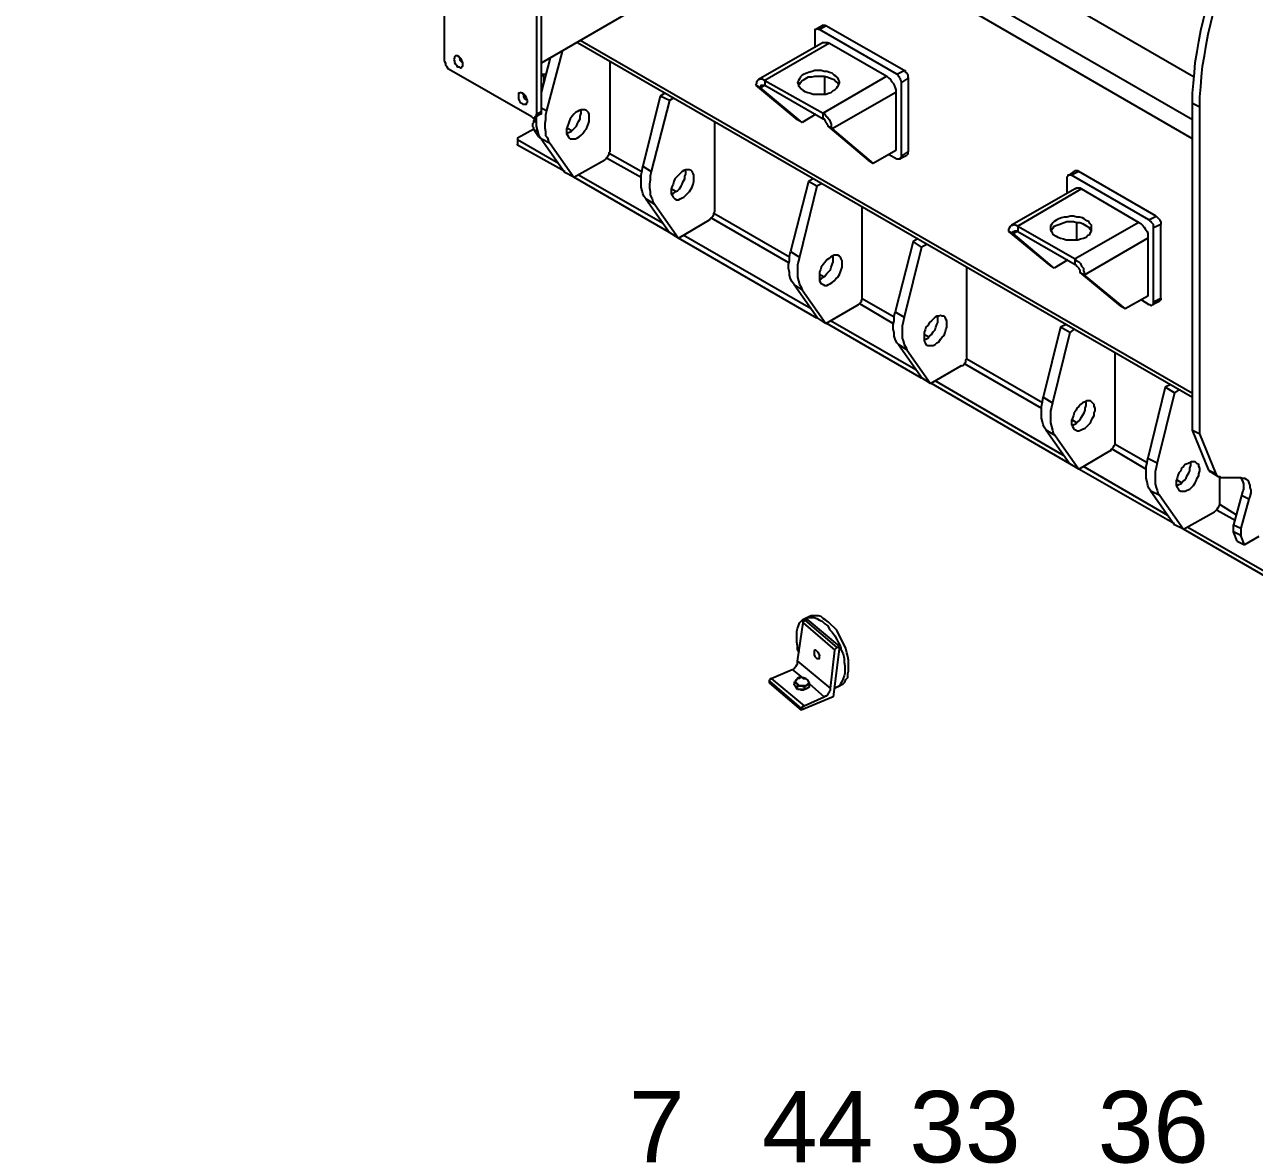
# Model space of a CAD drawing. Extents: x 3 to 592, y 5 to 207.
# Drawn here: x 474.67 to 522.35, y 125.92 to 169.56 of the extents above; entities that cross this region are included whole.
import ezdxf

# ---------------------------------------------------------------- set-up
doc = ezdxf.new("R2010")
doc.units = 0
doc.layers.get('0').update_dxf_attribs({"linetype": 'CONTINUOUS'})
picture_1 = doc.add_image_def('image5.jpg', size_in_pixel=(760, 1236))

msp = doc.modelspace()

# ---------------------------------------------------------------- linework, layer by layer
at = {"color": 7}
for points in [[(519.990904, 167.534167), (495.613959, 181.61)], [(519.955626, 165.876111), (494.132293, 180.763333)], [(519.955626, 166.511111), (519.955626, 166.899167), (519.990904, 167.287222), (520.026181, 167.710556), (520.061459, 168.098611), (520.132015, 168.521944), (520.20257, 168.91), (520.273126, 169.333333), (520.378959, 169.756667), (520.484793, 170.18), (520.590626, 170.603333), (520.731737, 171.026667), (520.872848, 171.485278), (521.049237, 171.908611), (521.190348, 172.331944), (521.366737, 172.755278), (521.578404, 173.178611), (521.754793, 173.601944), (521.966459, 174.025278), (522.178126, 174.413333), (522.42507, 174.836667)], [(520.237848, 166.37), (520.237848, 166.758056), (520.273126, 167.146111), (520.308404, 167.534167), (520.343681, 167.9575), (520.414237, 168.345556), (520.484793, 168.768889), (520.555348, 169.192222), (520.661181, 169.615556), (520.767015, 170.038889), (520.872848, 170.462222), (521.013959, 170.885556), (521.15507, 171.308889), (521.296181, 171.732222), (521.47257, 172.155556), (521.648959, 172.578889), (521.825348, 173.002222), (522.037015, 173.425556), (522.248681, 173.848889), (522.460348, 174.272222)], [(490.957293, 168.133889), (490.957293, 173.848889)], [(519.955626, 165.135278), (505.703404, 173.390278)], [(494.520348, 171.802778), (494.520348, 166.087778)], [(494.696737, 171.908611), (494.696737, 166.193611)], [(497.97757, 169.968333), (494.696737, 168.063333)], [(505.491737, 169.368611), (505.456459, 169.368611), (505.421181, 169.403889), (505.385904, 169.403889), (505.350626, 169.368611), (505.315348, 169.368611), (505.315348, 169.333333), (505.315348, 169.298056), (505.315348, 169.262778)], [(505.632848, 169.545), (505.350626, 169.368611)], [(505.738681, 169.509722), (505.491737, 169.368611)], [(508.490348, 167.64), (505.491737, 169.368611)], [(505.632848, 169.545), (505.668126, 169.545), (505.703404, 169.545), (505.738681, 169.509722)], [(508.77257, 167.781111), (505.738681, 169.509722)], [(496.107848, 168.874722), (519.955626, 155.116389)], [(519.955626, 155.2575), (496.213681, 168.945278)], [(505.632848, 168.874722), (503.128126, 167.428333)], [(505.879793, 168.839444), (503.37507, 167.393056)], [(505.315348, 169.262778), (505.315348, 168.663056)], [(505.632848, 168.874722), (505.668126, 168.874722), (505.738681, 168.874722), (505.809237, 168.874722), (505.879793, 168.839444)], [(505.879793, 168.839444), (508.102293, 167.569444)], [(495.508126, 168.521944), (494.908404, 166.228889)], [(490.957293, 168.133889), (490.99257, 168.063333), (490.99257, 168.028056), (490.99257, 167.992778), (491.027848, 167.9575), (491.063126, 167.886944), (491.098404, 167.851667), (491.133681, 167.816389)], [(491.662848, 168.063333), (491.592293, 168.133889), (491.557015, 168.169167), (491.557015, 168.239722), (491.521737, 168.310278)], [(495.049515, 168.275), (494.696737, 166.934444)], [(497.377848, 164.711944), (497.377848, 168.133889)], [(494.343959, 165.981944), (491.133681, 167.816389)], [(494.696737, 167.64), (494.767293, 167.64), (494.837848, 167.64), (494.873126, 167.604722)], [(494.732015, 167.64), (494.732015, 167.604722), (494.80257, 167.534167), (494.80257, 167.428333), (494.80257, 167.357778)], [(503.022293, 167.216667), (503.05757, 167.287222), (503.05757, 167.357778), (503.092848, 167.393056), (503.128126, 167.428333), (503.198681, 167.463611), (503.269237, 167.463611), (503.304515, 167.428333), (503.37507, 167.393056)], [(503.37507, 167.393056), (503.37507, 167.216667)], [(503.37507, 167.393056), (505.632848, 166.123056)], [(504.680348, 167.216667), (504.715626, 167.251944), (504.750904, 167.3225), (504.821459, 167.393056), (504.892015, 167.428333)], [(504.892015, 167.428333), (504.997848, 167.498889), (505.068404, 167.534167), (505.209515, 167.534167), (505.315348, 167.569444), (505.421181, 167.569444), (505.562293, 167.569444), (505.668126, 167.569444), (505.773959, 167.534167), (505.879793, 167.498889), (505.985626, 167.463611), (506.056181, 167.428333), (506.126737, 167.357778), (506.197293, 167.287222), (506.23257, 167.216667)], [(508.102293, 167.569444), (505.632848, 166.123056)], [(505.703404, 166.863889), (505.703404, 167.569444)], [(508.102293, 167.569444), (508.172848, 167.498889), (508.243404, 167.428333), (508.278681, 167.357778), (508.349237, 167.287222), (508.384515, 167.216667), (508.419793, 167.110833), (508.45507, 167.040278), (508.45507, 166.934444)], [(508.490348, 167.64), (508.77257, 167.781111)], [(508.666737, 167.3225), (508.666737, 167.357778), (508.631459, 167.428333), (508.631459, 167.463611), (508.596181, 167.498889), (508.596181, 167.534167), (508.560904, 167.569444), (508.525626, 167.604722), (508.490348, 167.64)], [(508.948959, 167.498889), (508.666737, 167.3225)], [(508.77257, 167.781111), (508.807848, 167.781111), (508.807848, 167.745833), (508.843126, 167.710556), (508.878404, 167.675278), (508.913681, 167.604722), (508.913681, 167.569444), (508.913681, 167.534167), (508.948959, 167.498889)], [(508.948959, 164.641389), (508.948959, 167.498889)], [(499.494515, 166.899167), (499.318126, 166.793333)], [(503.198681, 167.110833), (503.022293, 167.216667)], [(504.64507, 165.876111), (503.022293, 167.216667)], [(503.198681, 167.110833), (503.233959, 167.146111), (503.233959, 167.181389), (503.233959, 167.216667), (503.269237, 167.216667), (503.304515, 167.216667), (503.339793, 167.216667), (503.37507, 167.216667)], [(503.37507, 167.216667), (503.198681, 167.110833)], [(504.821459, 165.770278), (503.198681, 167.110833)], [(503.37507, 167.216667), (505.632848, 165.911389)], [(508.45507, 166.934444), (505.985626, 165.523333)], [(508.45507, 166.934444), (508.45507, 164.676667)], [(508.666737, 164.465), (508.666737, 167.3225)], [(494.16757, 166.616944), (494.132293, 166.652222), (494.061737, 166.6875), (494.026459, 166.758056), (494.026459, 166.828611), (493.991181, 166.863889)], [(499.318126, 166.793333), (498.647848, 164.076944)], [(499.670904, 166.616944), (498.965348, 163.865278)], [(499.670904, 166.616944), (499.318126, 166.793333)], [(499.847293, 166.722778), (499.670904, 166.616944)], [(519.955626, 166.511111), (520.237848, 166.37)], [(519.955626, 153.846389), (519.955626, 166.511111)], [(494.343959, 165.981944), (494.379237, 165.946667), (494.414515, 165.946667), (494.449793, 165.946667), (494.48507, 165.981944), (494.48507, 166.017222), (494.520348, 166.0525), (494.520348, 166.087778)], [(494.449793, 165.981944), (494.414515, 165.840833)], [(494.449793, 165.946667), (494.661459, 166.087778)], [(494.520348, 166.087778), (494.696737, 166.193611)], [(494.696737, 165.135278), (494.626181, 165.241111), (494.590904, 165.346944), (494.555626, 165.488056), (494.520348, 165.629167), (494.520348, 165.770278), (494.520348, 165.911389), (494.520348, 165.981944)], [(494.696737, 166.193611), (494.696737, 166.158333), (494.696737, 166.123056), (494.696737, 166.087778), (494.661459, 166.087778)], [(494.696737, 166.334722), (494.908404, 166.228889)], [(494.908404, 166.228889), (494.873126, 166.0525), (494.873126, 165.876111), (494.837848, 165.735), (494.837848, 165.558611), (494.873126, 165.4175), (494.873126, 165.276389), (494.943681, 165.170556), (494.978959, 165.029444), (495.049515, 164.958889)], [(495.684515, 165.346944), (495.75507, 165.382222), (495.860904, 165.4175), (495.931459, 165.488056), (496.002015, 165.558611), (496.07257, 165.629167), (496.107848, 165.735), (496.143126, 165.805556), (496.213681, 165.911389), (496.213681, 166.017222), (496.248959, 166.123056), (496.248959, 166.193611), (496.213681, 166.264167)], [(505.350626, 166.087778), (504.821459, 165.770278)], [(505.632848, 166.123056), (505.703404, 166.087778), (505.738681, 166.017222), (505.809237, 165.946667), (505.879793, 165.876111), (505.91507, 165.770278), (505.950348, 165.699722), (505.950348, 165.593889), (505.985626, 165.523333)], [(505.632848, 165.911389), (505.632848, 166.123056)], [(520.237848, 153.705278), (520.237848, 166.37)], [(493.779515, 165.170556), (494.414515, 165.523333)], [(494.414515, 165.488056), (494.414515, 165.523333), (494.414515, 165.558611), (494.379237, 165.593889), (494.379237, 165.629167), (494.379237, 165.699722), (494.379237, 165.735), (494.414515, 165.770278), (494.414515, 165.840833)], [(494.414515, 165.840833), (494.520348, 165.770278)], [(494.590904, 165.205833), (494.414515, 165.488056)], [(494.555626, 165.4175), (494.414515, 165.488056)], [(495.860904, 165.452778), (495.684515, 165.558611)], [(501.434793, 162.348333), (501.434793, 165.805556)], [(504.821459, 165.770278), (504.64507, 165.876111)], [(505.632848, 165.911389), (505.668126, 165.911389), (505.703404, 165.876111), (505.703404, 165.840833), (505.738681, 165.770278), (505.773959, 165.735), (505.773959, 165.699722), (505.809237, 165.664444), (505.809237, 165.629167)], [(505.985626, 165.523333), (505.809237, 165.629167)], [(505.809237, 165.629167), (507.396737, 164.288611)], [(505.985626, 165.523333), (507.573126, 164.182778)], [(493.779515, 165.170556), (493.779515, 165.135278), (493.779515, 165.1)], [(493.779515, 165.135278), (493.779515, 164.923611)], [(495.367015, 164.182778), (493.779515, 165.1)], [(493.779515, 165.1), (493.779515, 164.888333)], [(494.590904, 165.205833), (494.696737, 165.135278)], [(495.049515, 164.958889), (494.696737, 165.135278)], [(494.696737, 165.135278), (495.613959, 163.83)], [(493.779515, 164.888333), (493.779515, 164.923611)], [(495.613959, 163.865278), (493.779515, 164.888333)], [(495.049515, 164.958889), (495.966737, 163.653611)], [(497.166181, 164.323889), (497.201459, 164.359167), (497.236737, 164.394444), (497.272015, 164.429722), (497.307293, 164.500278), (497.34257, 164.535556), (497.34257, 164.606111), (497.377848, 164.641389), (497.377848, 164.711944)], [(498.577293, 163.865278), (497.34257, 164.570833)], [(508.45507, 164.676667), (507.573126, 164.182778)], [(508.172848, 164.535556), (508.490348, 164.359167)], [(508.666737, 164.465), (508.948959, 164.641389)], [(508.948959, 164.641389), (508.913681, 164.606111), (508.913681, 164.570833), (508.913681, 164.535556), (508.878404, 164.500278)], [(495.966737, 163.653611), (497.166181, 164.323889)], [(497.236737, 164.394444), (498.577293, 163.653611)], [(498.753681, 162.806944), (498.683126, 162.912778), (498.647848, 163.018611), (498.61257, 163.124444), (498.577293, 163.265556), (498.577293, 163.406667), (498.577293, 163.583056), (498.577293, 163.724167), (498.61257, 163.900556), (498.647848, 164.076944)], [(498.647848, 164.076944), (498.965348, 163.865278)], [(507.573126, 164.182778), (507.396737, 164.288611)], [(508.490348, 164.359167), (508.525626, 164.359167), (508.560904, 164.359167), (508.596181, 164.359167), (508.631459, 164.359167), (508.631459, 164.394444), (508.666737, 164.429722), (508.666737, 164.465)], [(508.596181, 164.359167), (508.878404, 164.500278)], [(495.966737, 163.653611), (495.613959, 163.83)], [(499.670904, 161.501667), (495.966737, 163.653611)], [(499.423959, 161.854444), (496.143126, 163.724167)], [(498.965348, 163.865278), (498.93007, 163.688889), (498.93007, 163.547778), (498.894793, 163.371389), (498.894793, 163.230278), (498.93007, 163.089167), (498.93007, 162.948056), (499.000626, 162.806944), (499.035904, 162.701111), (499.106459, 162.595278)], [(499.741459, 162.983333), (499.812015, 163.018611), (499.917848, 163.089167), (499.988404, 163.124444), (500.058959, 163.195), (500.129515, 163.300833), (500.164793, 163.371389), (500.20007, 163.477222), (500.270626, 163.583056), (500.270626, 163.688889), (500.305904, 163.759444), (500.305904, 163.865278), (500.270626, 163.900556)], [(505.244793, 163.583056), (505.068404, 163.477222)], [(515.263681, 163.724167), (515.228404, 163.724167), (515.193126, 163.724167), (515.157848, 163.724167), (515.12257, 163.724167), (515.12257, 163.688889), (515.087293, 163.653611), (515.087293, 163.618333)], [(515.087293, 163.618333), (515.087293, 163.018611)], [(515.404793, 163.900556), (515.157848, 163.724167)], [(515.545904, 163.865278), (515.263681, 163.724167)], [(518.262293, 161.995556), (515.263681, 163.724167)], [(515.404793, 163.900556), (515.44007, 163.900556), (515.475348, 163.900556), (515.510626, 163.900556), (515.545904, 163.865278)], [(518.544515, 162.136667), (515.545904, 163.865278)], [(499.917848, 163.089167), (499.741459, 163.195)], [(505.068404, 163.477222), (504.362848, 160.760833)], [(505.385904, 163.300833), (504.715626, 160.549167)], [(505.385904, 163.300833), (505.068404, 163.477222)], [(505.59757, 163.406667), (505.385904, 163.300833)], [(515.404793, 163.195), (512.935348, 161.783889)], [(515.651737, 163.195), (513.182293, 161.748611)], [(515.404793, 163.195), (515.475348, 163.230278), (515.510626, 163.230278), (515.581181, 163.230278), (515.651737, 163.195)], [(515.651737, 163.195), (517.874237, 161.889722)], [(499.106459, 162.595278), (498.753681, 162.806944)], [(498.753681, 162.806944), (499.670904, 161.501667)], [(499.106459, 162.595278), (500.023681, 161.29)], [(501.223126, 161.995556), (501.258404, 162.030833), (501.293681, 162.066111), (501.328959, 162.101389), (501.364237, 162.136667), (501.399515, 162.207222), (501.399515, 162.2425), (501.434793, 162.313056), (501.434793, 162.348333)], [(504.32757, 160.549167), (501.399515, 162.2425)], [(507.149793, 159.032222), (507.149793, 162.489444)], [(518.262293, 161.995556), (518.544515, 162.136667)], [(518.544515, 162.136667), (518.579793, 162.101389), (518.61507, 162.066111), (518.650348, 162.030833), (518.685626, 161.995556), (518.685626, 161.960278), (518.720904, 161.925), (518.720904, 161.889722), (518.720904, 161.819167)], [(500.023681, 161.29), (501.223126, 161.995556)], [(501.293681, 162.066111), (504.292293, 160.3375)], [(512.829515, 161.536944), (512.829515, 161.642778), (512.864793, 161.678056), (512.90007, 161.748611), (512.935348, 161.783889), (512.970626, 161.783889), (513.041181, 161.819167), (513.111737, 161.783889), (513.182293, 161.748611)], [(513.182293, 161.748611), (513.182293, 161.536944)], [(513.182293, 161.748611), (515.404793, 160.478611)], [(514.48757, 161.572222), (514.48757, 161.6075), (514.558126, 161.678056), (514.593404, 161.748611), (514.699237, 161.783889)], [(514.699237, 161.783889), (514.769793, 161.819167), (514.875626, 161.854444), (514.981459, 161.889722), (515.087293, 161.925), (515.228404, 161.925), (515.334237, 161.925), (515.475348, 161.889722), (515.581181, 161.889722), (515.687015, 161.854444), (515.75757, 161.819167), (515.863404, 161.748611), (515.933959, 161.713333), (515.969237, 161.642778), (516.039793, 161.572222)], [(517.874237, 161.889722), (515.404793, 160.478611)], [(515.475348, 161.219444), (515.475348, 161.889722)], [(517.874237, 161.889722), (517.944793, 161.854444), (518.015348, 161.783889), (518.085904, 161.713333), (518.121181, 161.642778), (518.191737, 161.536944), (518.227015, 161.466389), (518.227015, 161.360556), (518.227015, 161.29)], [(518.438681, 161.678056), (518.438681, 161.713333), (518.438681, 161.748611), (518.438681, 161.819167), (518.403404, 161.854444), (518.368126, 161.889722), (518.332848, 161.925), (518.29757, 161.960278), (518.262293, 161.995556)], [(518.720904, 161.819167), (518.438681, 161.678056)], [(518.438681, 158.820556), (518.438681, 161.678056)], [(518.720904, 158.961667), (518.720904, 161.819167)], [(500.023681, 161.29), (499.670904, 161.501667)], [(505.385904, 158.185556), (500.023681, 161.29)], [(505.174237, 158.538333), (500.20007, 161.395833)], [(509.301737, 161.254722), (509.125348, 161.148889)], [(513.005904, 161.466389), (512.829515, 161.536944)], [(514.417015, 160.231667), (512.829515, 161.536944)], [(513.005904, 161.466389), (513.005904, 161.501667), (513.005904, 161.536944), (513.041181, 161.536944), (513.076459, 161.572222), (513.111737, 161.572222), (513.147015, 161.572222), (513.182293, 161.536944)], [(513.182293, 161.536944), (513.005904, 161.466389)], [(514.593404, 160.125833), (513.005904, 161.466389)], [(513.182293, 161.536944), (515.404793, 160.266944)], [(518.227015, 161.29), (515.75757, 159.843611)], [(518.227015, 161.29), (518.227015, 159.032222)], [(504.503959, 159.490833), (504.433404, 159.596667), (504.362848, 159.7025), (504.32757, 159.843611), (504.32757, 159.949444), (504.292293, 160.125833), (504.292293, 160.266944), (504.32757, 160.408056), (504.32757, 160.584444), (504.362848, 160.760833)], [(504.362848, 160.760833), (504.715626, 160.549167)], [(509.125348, 161.148889), (508.419793, 158.4325)], [(509.442848, 160.937222), (508.77257, 158.220833)], [(509.442848, 160.937222), (509.125348, 161.148889)], [(509.654515, 161.043056), (509.442848, 160.937222)], [(504.715626, 160.549167), (504.680348, 160.408056), (504.64507, 160.231667), (504.64507, 160.055278), (504.64507, 159.914167), (504.64507, 159.773056), (504.680348, 159.631944), (504.715626, 159.490833), (504.786181, 159.385), (504.821459, 159.279167)], [(505.491737, 159.667222), (505.562293, 159.7025), (505.632848, 159.773056), (505.703404, 159.808333), (505.773959, 159.914167), (505.844515, 159.984722), (505.91507, 160.055278), (505.950348, 160.161111), (505.985626, 160.266944), (506.020904, 160.372778), (506.020904, 160.443333), (506.020904, 160.549167), (506.020904, 160.619722)], [(514.593404, 160.125833), (514.417015, 160.231667)], [(515.12257, 160.443333), (514.593404, 160.125833)], [(515.404793, 160.478611), (515.475348, 160.408056), (515.545904, 160.372778), (515.616459, 160.302222), (515.651737, 160.196389), (515.722293, 160.125833), (515.722293, 160.02), (515.75757, 159.949444), (515.75757, 159.843611)], [(515.404793, 160.266944), (515.404793, 160.478611)], [(515.404793, 160.266944), (515.44007, 160.231667), (515.475348, 160.196389), (515.510626, 160.161111), (515.545904, 160.125833), (515.545904, 160.090556), (515.581181, 160.055278), (515.581181, 159.984722), (515.581181, 159.949444)], [(505.668126, 159.773056), (505.491737, 159.878889)], [(511.206737, 156.703889), (511.206737, 160.161111)], [(515.75757, 159.843611), (515.581181, 159.949444)], [(515.581181, 159.949444), (517.168681, 158.644167)], [(515.75757, 159.843611), (517.34507, 158.538333)], [(504.821459, 159.279167), (504.503959, 159.490833)], [(504.503959, 159.490833), (505.421181, 158.185556)], [(504.821459, 159.279167), (505.738681, 157.973889)], [(506.938126, 158.679444), (507.008681, 158.714722), (507.043959, 158.75), (507.079237, 158.785278), (507.114515, 158.820556), (507.114515, 158.891111), (507.149793, 158.926389), (507.149793, 158.996944), (507.149793, 159.032222)], [(508.384515, 158.220833), (507.149793, 158.926389)], [(518.227015, 159.032222), (517.34507, 158.538333)], [(517.98007, 158.891111), (518.262293, 158.714722)], [(518.262293, 158.714722), (518.29757, 158.714722), (518.332848, 158.679444), (518.368126, 158.679444), (518.403404, 158.714722), (518.438681, 158.714722), (518.438681, 158.75), (518.438681, 158.785278), (518.438681, 158.820556)], [(518.403404, 158.714722), (518.685626, 158.855833)], [(518.438681, 158.820556), (518.720904, 158.961667)], [(518.720904, 158.961667), (518.720904, 158.926389), (518.720904, 158.891111), (518.685626, 158.891111), (518.685626, 158.855833)], [(505.738681, 157.973889), (506.938126, 158.679444)], [(507.043959, 158.75), (508.349237, 157.973889)], [(508.560904, 157.1625), (508.490348, 157.233056), (508.419793, 157.374167), (508.384515, 157.48), (508.384515, 157.621111), (508.349237, 157.762222), (508.349237, 157.938611), (508.384515, 158.079722), (508.384515, 158.256111), (508.419793, 158.4325)], [(508.419793, 158.4325), (508.77257, 158.220833)], [(517.34507, 158.538333), (517.168681, 158.644167)], [(505.738681, 157.973889), (505.421181, 158.185556)], [(509.442848, 155.857222), (505.773959, 157.973889)], [(509.231181, 156.174722), (505.91507, 158.079722)], [(508.77257, 158.220833), (508.737293, 158.044444), (508.702015, 157.868056), (508.702015, 157.726944), (508.702015, 157.585833), (508.702015, 157.409444), (508.737293, 157.303611), (508.77257, 157.1625), (508.843126, 157.056667), (508.878404, 156.950833)], [(509.548681, 157.338889), (509.619237, 157.374167), (509.689793, 157.409444), (509.760348, 157.48), (509.830904, 157.550556), (509.901459, 157.656389), (509.972015, 157.726944), (510.007293, 157.832778), (510.04257, 157.938611), (510.077848, 158.009167), (510.077848, 158.115), (510.077848, 158.185556), (510.077848, 158.256111)], [(514.840348, 157.832778), (514.17007, 155.116389)], [(515.052015, 157.938611), (514.840348, 157.832778)], [(515.193126, 157.621111), (514.840348, 157.832778)], [(509.72507, 157.444722), (509.548681, 157.550556)], [(515.193126, 157.621111), (514.522848, 154.904722)], [(515.369515, 157.762222), (515.193126, 157.621111)], [(508.878404, 156.950833), (508.560904, 157.1625)], [(508.560904, 157.1625), (509.478126, 155.857222)], [(508.878404, 156.950833), (509.795626, 155.645556)], [(510.99507, 156.351111), (511.065626, 156.351111), (511.100904, 156.386389), (511.136181, 156.456944), (511.171459, 156.492222), (511.171459, 156.562778), (511.206737, 156.598056), (511.206737, 156.668611), (511.206737, 156.703889)], [(511.100904, 156.421667), (514.099515, 154.693056)], [(514.134793, 154.904722), (511.206737, 156.598056)], [(516.957015, 153.387778), (516.957015, 156.845)], [(509.795626, 155.645556), (510.99507, 156.351111)], [(509.795626, 155.645556), (509.478126, 155.857222)], [(515.193126, 152.541111), (509.830904, 155.645556)], [(514.946181, 152.858611), (509.972015, 155.751389)], [(518.897293, 155.504444), (518.227015, 152.752778)], [(519.108959, 155.610278), (518.897293, 155.504444)], [(519.25007, 155.292778), (518.897293, 155.504444)], [(514.275904, 153.846389), (514.205348, 153.952222), (514.17007, 154.058056), (514.134793, 154.163889), (514.099515, 154.305), (514.099515, 154.446111), (514.099515, 154.6225), (514.099515, 154.763611), (514.134793, 154.94), (514.17007, 155.116389)], [(514.17007, 155.116389), (514.522848, 154.904722)], [(519.25007, 155.292778), (518.579793, 152.576389)], [(519.426459, 155.398611), (519.25007, 155.292778)], [(514.522848, 154.904722), (514.48757, 154.728333), (514.452293, 154.587222), (514.452293, 154.410833), (514.452293, 154.269722), (514.452293, 154.128611), (514.48757, 153.9875), (514.522848, 153.846389), (514.558126, 153.740556), (514.628681, 153.634722)], [(515.298959, 154.022778), (515.369515, 154.058056), (515.44007, 154.093333), (515.510626, 154.163889), (515.581181, 154.234444), (515.651737, 154.340278), (515.687015, 154.410833), (515.75757, 154.516667), (515.792848, 154.6225), (515.792848, 154.693056), (515.828126, 154.798889), (515.828126, 154.904722), (515.828126, 154.94)], [(515.475348, 154.128611), (515.298959, 154.234444)], [(514.628681, 153.634722), (514.275904, 153.846389)], [(514.275904, 153.846389), (515.193126, 152.541111)], [(514.628681, 153.634722), (515.545904, 152.329444)], [(519.955626, 153.846389), (520.237848, 153.705278)], [(520.590626, 152.294167), (519.955626, 153.846389)], [(520.872848, 152.153056), (520.237848, 153.705278)], [(516.745348, 153.035), (516.780626, 153.035), (516.815904, 153.105556), (516.851181, 153.140833), (516.886459, 153.176111), (516.921737, 153.246667), (516.957015, 153.281944), (516.957015, 153.3525), (516.957015, 153.387778)], [(516.851181, 153.105556), (518.156459, 152.329444)], [(518.191737, 152.576389), (516.957015, 153.281944)], [(515.545904, 152.329444), (516.745348, 153.035)], [(518.332848, 151.482778), (518.262293, 151.588611), (518.227015, 151.694444), (518.191737, 151.835556), (518.156459, 151.976667), (518.156459, 152.117778), (518.156459, 152.258889), (518.156459, 152.435278), (518.191737, 152.576389), (518.227015, 152.752778)], [(518.227015, 152.752778), (518.579793, 152.576389)], [(519.355904, 151.694444), (519.426459, 151.729722), (519.497015, 151.765), (519.56757, 151.835556), (519.638126, 151.906111), (519.708681, 151.976667), (519.743959, 152.0825), (519.814515, 152.188333), (519.849793, 152.258889), (519.849793, 152.364722), (519.88507, 152.470556), (519.88507, 152.541111), (519.88507, 152.611667)], [(515.545904, 152.329444), (515.193126, 152.541111)], [(519.25007, 150.212778), (515.545904, 152.329444)], [(519.003126, 150.530278), (515.722293, 152.435278)], [(518.579793, 152.576389), (518.544515, 152.4), (518.509237, 152.223611), (518.509237, 152.0825), (518.509237, 151.906111), (518.509237, 151.765), (518.544515, 151.623889), (518.579793, 151.518056), (518.61507, 151.412222), (518.685626, 151.306389)], [(520.590626, 152.294167), (520.872848, 152.153056)], [(520.661181, 152.223611), (520.625904, 152.223611), (520.625904, 152.258889), (520.590626, 152.294167)], [(520.661181, 152.223611), (520.943404, 152.047222)], [(520.872848, 152.153056), (520.872848, 152.117778), (520.908126, 152.0825), (520.943404, 152.047222), (520.978681, 152.047222), (521.013959, 152.047222), (521.013959, 152.011944)], [(519.532293, 151.800278), (519.355904, 151.906111)], [(521.013959, 151.059444), (521.013959, 152.011944)], [(521.013959, 152.011944), (521.825348, 152.011944)], [(521.825348, 152.011944), (521.895904, 151.976667), (521.966459, 151.976667), (522.037015, 151.941389), (522.10757, 151.870833), (522.142848, 151.800278), (522.178126, 151.694444), (522.178126, 151.623889), (522.213404, 151.518056), (522.213404, 151.412222), (522.178126, 151.271111), (522.142848, 151.165278)], [(521.825348, 152.011944), (521.860626, 151.941389), (521.895904, 151.870833), (521.931181, 151.765), (521.931181, 151.659167), (521.931181, 151.553333), (521.895904, 151.4475), (521.860626, 151.306389)], [(518.685626, 151.306389), (518.332848, 151.482778)], [(518.332848, 151.482778), (519.25007, 150.1775)], [(518.685626, 151.306389), (519.602848, 150.001111)], [(521.860626, 151.306389), (521.543126, 150.1775)], [(522.142848, 151.165278), (521.825348, 150.036389)], [(522.142848, 151.165278), (521.860626, 151.306389)], [(520.802293, 150.671389), (520.83757, 150.706667), (520.872848, 150.741944), (520.908126, 150.777222), (520.943404, 150.847778), (520.978681, 150.883056), (521.013959, 150.953611), (521.013959, 150.988889), (521.013959, 151.059444)], [(520.908126, 150.741944), (521.613681, 150.353889)], [(521.648959, 150.565556), (521.013959, 150.953611)], [(519.602848, 150.001111), (520.802293, 150.671389)], [(519.602848, 150.001111), (519.25007, 150.1775)], [(524.929793, 146.931944), (519.602848, 150.001111)], [(524.929793, 147.108333), (519.779237, 150.071667)], [(521.543126, 150.1775), (521.825348, 150.036389)], [(521.543126, 149.895278), (521.543126, 149.930556), (521.543126, 149.965833), (521.543126, 150.001111), (521.543126, 150.036389), (521.543126, 150.071667), (521.543126, 150.106944), (521.543126, 150.142222), (521.543126, 150.1775)], [(521.825348, 149.754167), (521.543126, 149.895278)], [(521.684237, 149.5425), (521.543126, 149.895278)], [(521.825348, 150.036389), (521.825348, 150.001111), (521.825348, 149.965833), (521.825348, 149.930556), (521.825348, 149.86), (521.825348, 149.824722), (521.825348, 149.789444), (521.825348, 149.754167)], [(521.966459, 149.401389), (521.825348, 149.754167)], [(521.684237, 149.5425), (521.966459, 149.401389)], [(522.530904, 149.718889), (521.966459, 149.401389)], [(504.609793, 145.908889), (504.609793, 146.05), (504.64507, 146.155833), (504.680348, 146.261667), (504.715626, 146.3675), (504.786181, 146.438056), (504.856737, 146.508611), (504.927293, 146.543889), (504.997848, 146.579167), (505.103681, 146.579167), (505.209515, 146.579167), (505.28007, 146.579167), (505.385904, 146.543889), (505.491737, 146.473333), (505.59757, 146.438056), (505.703404, 146.332222), (505.809237, 146.261667), (505.879793, 146.120556), (505.985626, 146.014722), (506.091459, 145.873611), (506.162015, 145.7325), (506.23257, 145.591389), (506.303126, 145.450278), (506.338404, 145.309167), (506.408959, 145.168056), (506.444237, 144.991667), (506.444237, 144.850556), (506.479515, 144.709444), (506.479515, 144.568333), (506.479515, 144.427222), (506.444237, 144.321389), (506.408959, 144.215556), (506.373681, 144.109722), (506.303126, 144.003889), (506.267848, 143.933333), (506.197293, 143.898056), (506.126737, 143.862778), (506.056181, 143.8275)], [(504.856737, 146.3675), (504.856737, 146.402778), (504.856737, 146.438056), (504.892015, 146.438056), (504.892015, 146.473333), (504.927293, 146.473333)], [(504.927293, 146.473333), (504.997848, 146.508611)], [(504.927293, 146.473333), (506.162015, 145.415)], [(505.103681, 146.614444), (504.96257, 146.543889)], [(504.997848, 146.508611), (506.267848, 145.450278)], [(506.267848, 143.933333), (506.338404, 143.968611), (506.408959, 144.003889), (506.479515, 144.074444), (506.514793, 144.180278), (506.585348, 144.250833), (506.585348, 144.391944), (506.620626, 144.497778), (506.620626, 144.638889), (506.620626, 144.78), (506.620626, 144.921111), (506.585348, 145.062222), (506.55007, 145.203333), (506.514793, 145.379722), (506.444237, 145.520833), (506.373681, 145.661944), (506.303126, 145.803056), (506.23257, 145.944167), (506.162015, 146.085278), (506.056181, 146.191111), (505.950348, 146.296944), (505.844515, 146.402778), (505.738681, 146.473333), (505.632848, 146.543889), (505.562293, 146.614444), (505.456459, 146.649722), (505.350626, 146.649722), (505.244793, 146.649722), (505.174237, 146.649722), (505.103681, 146.614444)], [(504.64507, 144.885833), (504.856737, 146.3675)], [(504.856737, 146.3675), (506.091459, 145.309167)], [(504.715626, 145.203333), (504.64507, 145.344444), (504.64507, 145.485556), (504.609793, 145.626667), (504.609793, 145.767778), (504.609793, 145.908889)], [(506.267848, 145.450278), (506.020904, 143.51)], [(506.162015, 145.415), (506.267848, 145.450278)], [(505.421181, 145.238611), (505.456459, 145.168056), (505.491737, 145.132778), (505.491737, 145.0975)], [(505.456459, 145.203333), (505.456459, 145.168056), (505.491737, 145.132778)], [(505.91507, 143.8275), (506.091459, 145.309167)], [(506.091459, 145.309167), (506.091459, 145.344444), (506.126737, 145.379722), (506.162015, 145.415)], [(503.622015, 144.215556), (504.433404, 144.568333)], [(504.433404, 144.568333), (504.468681, 144.568333), (504.503959, 144.603611), (504.539237, 144.638889), (504.574515, 144.674167), (504.609793, 144.744722), (504.64507, 144.78), (504.64507, 144.815278), (504.64507, 144.885833)], [(504.433404, 144.568333), (504.821459, 144.250833)], [(504.64507, 144.885833), (505.91507, 143.8275)], [(503.551459, 144.109722), (503.551459, 144.145), (503.586737, 144.180278), (503.586737, 144.215556), (503.622015, 144.215556)], [(503.551459, 144.109722), (504.786181, 143.051389)], [(503.551459, 144.039167), (503.551459, 144.109722)], [(503.551459, 144.039167), (504.786181, 142.980833)], [(503.622015, 144.215556), (504.892015, 143.157222)], [(504.503959, 143.968611), (504.539237, 144.109722)], [(504.609793, 144.180278), (504.539237, 144.109722)], [(504.539237, 144.109722), (504.609793, 144.039167)], [(504.609793, 144.039167), (504.574515, 144.039167), (504.574515, 144.074444), (504.574515, 144.109722), (504.574515, 144.145), (504.609793, 144.180278)], [(504.821459, 144.250833), (504.786181, 144.250833), (504.750904, 144.250833), (504.715626, 144.215556), (504.680348, 144.215556), (504.64507, 144.215556), (504.609793, 144.180278)], [(504.680348, 144.250833), (504.609793, 144.180278)], [(504.609793, 144.039167), (504.64507, 143.933333)], [(504.786181, 143.933333), (504.750904, 143.933333), (504.715626, 143.933333), (504.680348, 143.968611), (504.64507, 143.968611), (504.64507, 144.003889), (504.609793, 144.003889), (504.609793, 144.039167)], [(504.821459, 144.250833), (504.786181, 144.250833), (504.680348, 144.250833)], [(504.821459, 144.250833), (504.856737, 144.215556), (504.892015, 144.215556), (504.927293, 144.215556), (504.96257, 144.215556), (504.997848, 144.180278), (505.033126, 144.145)], [(504.96257, 144.215556), (504.821459, 144.250833)], [(505.033126, 144.145), (504.96257, 144.215556)], [(505.033126, 144.145), (505.068404, 144.109722), (505.068404, 144.074444), (505.068404, 144.039167), (505.068404, 144.003889), (505.033126, 144.003889), (505.033126, 143.968611)], [(505.103681, 144.039167), (505.033126, 144.145)], [(505.033126, 143.968611), (505.103681, 144.039167)], [(505.103681, 143.898056), (505.103681, 144.039167)], [(504.574515, 143.898056), (504.503959, 143.968611)], [(504.64507, 143.8275), (504.609793, 143.8275), (504.574515, 143.898056), (504.539237, 143.933333)], [(504.64507, 143.792222), (504.574515, 143.898056)], [(504.64507, 143.792222), (504.64507, 143.933333)], [(504.64507, 143.933333), (504.750904, 143.933333), (504.786181, 143.933333)], [(504.786181, 143.792222), (504.64507, 143.792222)], [(504.786181, 143.756944), (504.715626, 143.792222), (504.680348, 143.792222)], [(505.033126, 143.968611), (504.997848, 143.968611), (504.96257, 143.933333), (504.927293, 143.933333), (504.892015, 143.933333), (504.856737, 143.933333), (504.821459, 143.933333), (504.786181, 143.933333)], [(504.786181, 143.933333), (504.927293, 143.898056)], [(504.927293, 143.792222), (504.786181, 143.792222)], [(504.892015, 143.792222), (504.856737, 143.756944), (504.786181, 143.756944)], [(504.927293, 143.898056), (505.033126, 143.968611)], [(504.927293, 143.792222), (504.927293, 143.898056)], [(504.997848, 143.8275), (504.927293, 143.792222)], [(505.033126, 143.862778), (504.997848, 143.8275), (504.96257, 143.792222)], [(505.103681, 143.898056), (504.997848, 143.8275)], [(505.103681, 144.003889), (505.668126, 143.51)], [(505.668126, 143.51), (505.738681, 143.545278), (505.773959, 143.545278), (505.809237, 143.580556), (505.844515, 143.651111), (505.879793, 143.686389), (505.879793, 143.721667), (505.91507, 143.756944), (505.91507, 143.8275)], [(506.126737, 143.862778), (506.267848, 143.933333)], [(506.020904, 143.51), (504.786181, 142.980833)], [(504.786181, 143.051389), (504.821459, 143.086667), (504.821459, 143.121944), (504.856737, 143.121944), (504.856737, 143.157222), (504.892015, 143.157222)], [(504.786181, 142.980833), (504.786181, 143.051389)], [(504.892015, 143.157222), (505.668126, 143.51)]]:
    msp.add_lwpolyline(points, dxfattribs=at)
for points in [[(491.31007, 168.204444), (491.345348, 168.169167), (491.345348, 168.098611), (491.380626, 168.028056), (491.415904, 167.992778), (491.451181, 167.922222), (491.521737, 167.922222), (491.557015, 167.886944), (491.592293, 167.886944), (491.62757, 167.922222), (491.662848, 167.9575), (491.662848, 167.992778), (491.662848, 168.028056), (491.662848, 168.098611), (491.62757, 168.169167), (491.592293, 168.239722), (491.557015, 168.275), (491.521737, 168.310278), (491.451181, 168.345556), (491.415904, 168.345556), (491.380626, 168.345556), (491.345348, 168.310278), (491.345348, 168.275)], [(506.020904, 167.005), (506.091459, 167.040278), (506.162015, 167.110833), (506.197293, 167.181389), (506.23257, 167.216667), (506.267848, 167.287222), (506.267848, 167.357778), (506.23257, 167.428333), (506.197293, 167.498889), (506.126737, 167.569444), (506.056181, 167.604722), (505.985626, 167.675278), (505.879793, 167.710556), (505.773959, 167.745833), (505.668126, 167.745833), (505.562293, 167.781111), (505.421181, 167.781111), (505.315348, 167.781111), (505.209515, 167.745833), (505.068404, 167.710556), (504.997848, 167.675278), (504.892015, 167.64), (504.821459, 167.604722), (504.750904, 167.534167), (504.715626, 167.463611), (504.680348, 167.393056), (504.64507, 167.3225), (504.680348, 167.251944), (504.680348, 167.181389), (504.715626, 167.146111), (504.786181, 167.075556), (504.856737, 167.005), (504.927293, 166.969722), (505.033126, 166.934444), (505.138959, 166.899167), (505.244793, 166.863889), (505.385904, 166.863889), (505.491737, 166.863889), (505.59757, 166.863889), (505.738681, 166.863889), (505.844515, 166.899167), (505.950348, 166.934444)], [(493.814793, 166.793333), (493.814793, 166.722778), (493.814793, 166.6875), (493.85007, 166.616944), (493.885348, 166.546389), (493.955904, 166.511111), (493.991181, 166.475833), (494.026459, 166.475833), (494.097015, 166.475833), (494.132293, 166.475833), (494.132293, 166.511111), (494.16757, 166.546389), (494.16757, 166.616944), (494.132293, 166.6875), (494.132293, 166.722778), (494.097015, 166.793333), (494.026459, 166.863889), (493.991181, 166.899167), (493.955904, 166.899167), (493.885348, 166.934444), (493.85007, 166.899167), (493.814793, 166.899167), (493.814793, 166.828611)], [(495.684515, 165.452778), (495.684515, 165.346944), (495.719793, 165.276389), (495.75507, 165.205833), (495.790348, 165.170556), (495.825626, 165.135278), (495.896181, 165.135278), (495.966737, 165.135278), (496.037293, 165.135278), (496.107848, 165.170556), (496.178404, 165.205833), (496.248959, 165.276389), (496.319515, 165.346944), (496.39007, 165.452778), (496.460626, 165.523333), (496.495904, 165.629167), (496.531181, 165.735), (496.566459, 165.805556), (496.566459, 165.911389), (496.566459, 165.981944), (496.566459, 166.087778), (496.531181, 166.158333), (496.495904, 166.193611), (496.460626, 166.228889), (496.39007, 166.264167), (496.319515, 166.264167), (496.248959, 166.264167), (496.178404, 166.228889), (496.107848, 166.193611), (496.037293, 166.158333), (495.966737, 166.087778), (495.896181, 166.017222), (495.825626, 165.911389), (495.790348, 165.805556), (495.75507, 165.735), (495.719793, 165.629167), (495.684515, 165.523333)], [(499.741459, 163.089167), (499.741459, 163.018611), (499.776737, 162.948056), (499.812015, 162.8775), (499.847293, 162.842222), (499.88257, 162.806944), (499.953126, 162.771667), (500.023681, 162.771667), (500.094237, 162.806944), (500.164793, 162.842222), (500.235348, 162.8775), (500.305904, 162.948056), (500.376459, 163.018611), (500.447015, 163.089167), (500.51757, 163.195), (500.552848, 163.265556), (500.588126, 163.371389), (500.623404, 163.477222), (500.623404, 163.583056), (500.623404, 163.653611), (500.623404, 163.724167), (500.588126, 163.794722), (500.552848, 163.865278), (500.51757, 163.900556), (500.447015, 163.935833), (500.376459, 163.935833), (500.305904, 163.935833), (500.235348, 163.900556), (500.164793, 163.865278), (500.094237, 163.794722), (500.023681, 163.724167), (499.953126, 163.653611), (499.88257, 163.583056), (499.847293, 163.477222), (499.812015, 163.371389), (499.776737, 163.300833), (499.741459, 163.195)], [(515.828126, 161.325278), (515.898681, 161.395833), (515.969237, 161.431111), (516.004515, 161.501667), (516.039793, 161.572222), (516.039793, 161.642778), (516.039793, 161.713333), (516.039793, 161.783889), (515.969237, 161.854444), (515.933959, 161.925), (515.863404, 161.960278), (515.75757, 162.030833), (515.687015, 162.066111), (515.581181, 162.101389), (515.475348, 162.101389), (515.334237, 162.136667), (515.228404, 162.136667), (515.087293, 162.101389), (514.981459, 162.101389), (514.875626, 162.066111), (514.769793, 162.030833), (514.699237, 161.995556), (514.593404, 161.925), (514.558126, 161.889722), (514.48757, 161.819167), (514.452293, 161.748611), (514.452293, 161.678056), (514.452293, 161.6075), (514.48757, 161.536944), (514.522848, 161.466389), (514.558126, 161.431111), (514.663959, 161.360556), (514.734515, 161.325278), (514.840348, 161.29), (514.946181, 161.254722), (515.052015, 161.219444), (515.157848, 161.219444), (515.298959, 161.219444), (515.404793, 161.219444), (515.510626, 161.219444), (515.616459, 161.254722), (515.722293, 161.29)], [(505.491737, 159.773056), (505.491737, 159.7025), (505.491737, 159.631944), (505.527015, 159.561389), (505.562293, 159.526111), (505.632848, 159.490833), (505.703404, 159.455556), (505.773959, 159.455556), (505.844515, 159.490833), (505.91507, 159.526111), (505.985626, 159.561389), (506.056181, 159.631944), (506.126737, 159.7025), (506.197293, 159.773056), (506.267848, 159.878889), (506.303126, 159.984722), (506.338404, 160.055278), (506.373681, 160.161111), (506.373681, 160.266944), (506.373681, 160.3375), (506.373681, 160.408056), (506.338404, 160.478611), (506.303126, 160.549167), (506.267848, 160.584444), (506.197293, 160.619722), (506.126737, 160.619722), (506.056181, 160.619722), (505.985626, 160.584444), (505.91507, 160.549167), (505.844515, 160.478611), (505.773959, 160.443333), (505.703404, 160.3375), (505.632848, 160.266944), (505.562293, 160.161111), (505.527015, 160.055278), (505.491737, 159.984722), (505.491737, 159.878889)], [(509.548681, 157.444722), (509.548681, 157.374167), (509.548681, 157.303611), (509.583959, 157.233056), (509.619237, 157.1625), (509.689793, 157.127222), (509.760348, 157.127222), (509.830904, 157.127222), (509.901459, 157.127222), (509.972015, 157.1625), (510.04257, 157.233056), (510.113126, 157.268333), (510.183681, 157.374167), (510.254237, 157.444722), (510.324793, 157.515278), (510.36007, 157.621111), (510.395348, 157.726944), (510.430626, 157.832778), (510.430626, 157.903333), (510.430626, 158.009167), (510.430626, 158.079722), (510.395348, 158.150278), (510.36007, 158.220833), (510.324793, 158.256111), (510.254237, 158.256111), (510.183681, 158.291389), (510.113126, 158.256111), (510.04257, 158.256111), (509.972015, 158.220833), (509.901459, 158.150278), (509.830904, 158.079722), (509.760348, 158.009167), (509.689793, 157.903333), (509.619237, 157.832778), (509.583959, 157.726944), (509.548681, 157.621111), (509.548681, 157.550556)], [(515.263681, 154.128611), (515.263681, 154.058056), (515.298959, 153.9875), (515.334237, 153.916944), (515.369515, 153.881667), (515.44007, 153.846389), (515.475348, 153.811111), (515.545904, 153.811111), (515.616459, 153.846389), (515.687015, 153.881667), (515.792848, 153.916944), (515.863404, 153.9875), (515.933959, 154.058056), (516.004515, 154.128611), (516.039793, 154.234444), (516.07507, 154.305), (516.145626, 154.410833), (516.145626, 154.516667), (516.180904, 154.587222), (516.180904, 154.693056), (516.145626, 154.763611), (516.145626, 154.834167), (516.07507, 154.904722), (516.039793, 154.94), (516.004515, 154.975278), (515.933959, 154.975278), (515.863404, 154.975278), (515.792848, 154.94), (515.687015, 154.904722), (515.616459, 154.834167), (515.545904, 154.763611), (515.475348, 154.693056), (515.44007, 154.6225), (515.369515, 154.516667), (515.334237, 154.410833), (515.298959, 154.305), (515.263681, 154.234444)], [(519.320626, 151.800278), (519.320626, 151.694444), (519.355904, 151.623889), (519.391181, 151.588611), (519.426459, 151.518056), (519.497015, 151.482778), (519.532293, 151.482778), (519.602848, 151.482778), (519.673404, 151.482778), (519.743959, 151.518056), (519.849793, 151.553333), (519.920348, 151.623889), (519.990904, 151.694444), (520.061459, 151.800278), (520.096737, 151.870833), (520.132015, 151.976667), (520.20257, 152.0825), (520.20257, 152.153056), (520.237848, 152.258889), (520.237848, 152.364722), (520.20257, 152.435278), (520.20257, 152.505833), (520.132015, 152.541111), (520.096737, 152.576389), (520.061459, 152.611667), (519.990904, 152.611667), (519.920348, 152.611667), (519.849793, 152.576389), (519.743959, 152.541111), (519.673404, 152.505833), (519.602848, 152.435278), (519.532293, 152.364722), (519.497015, 152.258889), (519.426459, 152.188333), (519.391181, 152.0825), (519.355904, 151.976667), (519.320626, 151.870833)], [(505.385904, 145.273889), (505.350626, 145.309167), (505.315348, 145.309167), (505.28007, 145.273889), (505.28007, 145.238611), (505.28007, 145.168056), (505.28007, 145.132778), (505.315348, 145.062222), (505.350626, 145.026944), (505.385904, 144.991667), (505.421181, 144.991667), (505.456459, 144.991667), (505.491737, 144.991667), (505.491737, 145.026944), (505.491737, 145.0975), (505.491737, 145.132778), (505.456459, 145.203333), (505.421181, 145.238611)]]:
    msp.add_lwpolyline(points, close=True, dxfattribs=at)

# ---------------------------------------------------------------- texts
at = {"color": 7, "attachment_point": 1}
for s, insert, char_height in [('{\\fArialUnicodeMS|b0|i0|c0;7}', (498.10559, 128.226899), 2.77273), ('{\\fArialUnicodeMS|b0|i0|c0;44}', (503.265706, 128.226897), 2.772729), ('{\\fArialUnicodeMS|b0|i0|c0;33}', (508.979724, 128.226897), 2.772729), ('{\\fArialUnicodeMS|b0|i0|c0;36}', (516.282103, 128.222832), 2.772729)]:
    msp.add_mtext(s, dxfattribs=dict(at, insert=insert, char_height=char_height))

# ---------------------------------------------------------------- pictures from other files: only their frames are drawn
image = msp.add_image(picture_1, insert=(462.612373, 26.904439), size_in_units=(110.2152, 179.750244))
image.dxf.flags = 7

doc.saveas('drawing.dxf')
